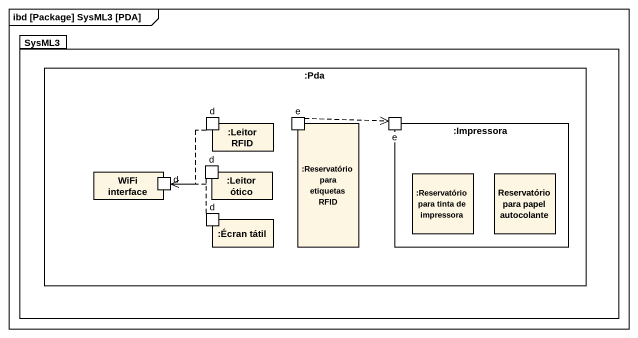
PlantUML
@startuml
mainframe ibd [Package] SysML3 [PDA]
package SysML3 {
  rectangle ":Pda" as Pda {
    rectangle ":Leitor RFID" as Leitor_RFID {
      port d
    }
    rectangle ":Reservatório para etiquetas RFID" as Reservatório_para_etiquetas {
      port e
    }
    rectangle ":Impressora" as Impressora {
      port "e" as e_2
      rectangle ":Reservatório para tinta de impressora" as Reservatório_para_tinta_de
      rectangle "Reservatório para papel autocolante" as Reservatório_para_papel
    }
    rectangle "WiFi interface" as WiFi_interface {
      port "d" as d_2
    }
    rectangle ":Leitor ótico" as Leitor_ótico {
      port "d" as d_3
    }
    rectangle ":Écran tátil" as Écran_tátil {
      port "d" as d_4
    }
  }
}
d ..> d_2
e .right.> e_2
d_3 .left.> d_2
d_4 .up.> d_2
@enduml
